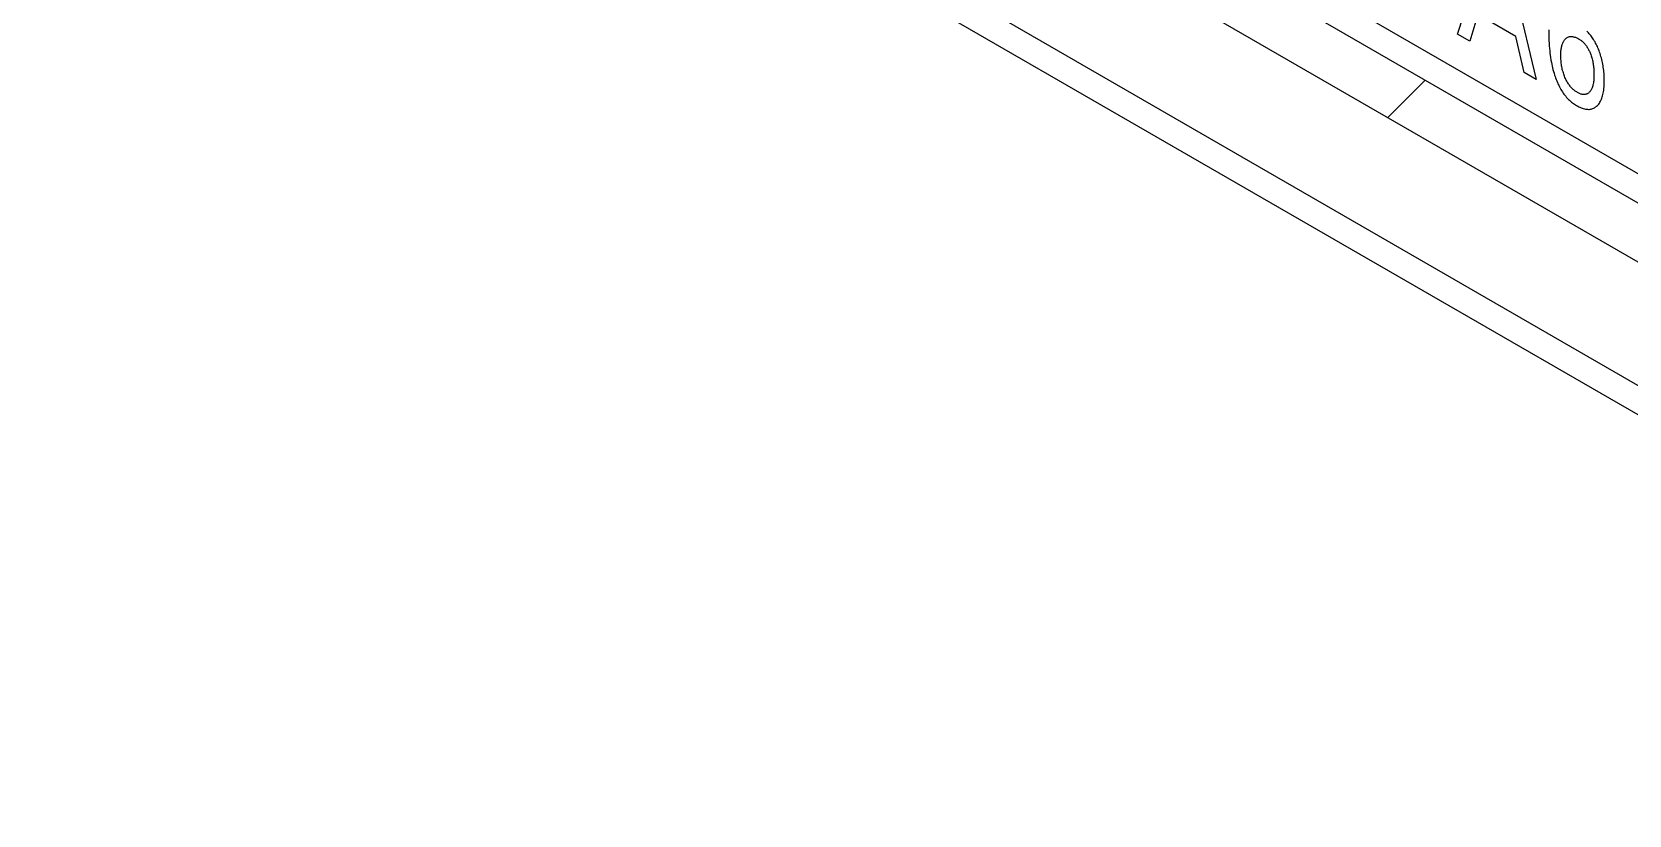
# Model space of a CAD drawing. Extents: x 0 to 420, y 0 to 297.
# Drawn here: x 193.64 to 212.1, y 113.16 to 122.22 of the extents above; entities that cross this region are included whole.
import ezdxf

# ---------------------------------------------------------------- set-up
doc = ezdxf.new("R2010")
doc.units = 0
doc.header["$LTSCALE"] = 23.1
doc.layers.add('40000_ISO', color=7, linetype='CONTINUOUS')

msp = doc.modelspace()

# ---------------------------------------------------------------- linework, layer by layer
at = {"layer": '40000_ISO', "color": 7, "linetype": 'CONTINUOUS'}
for p, q in [((164.855, 147.912), (213.999, 119.54)), ((165.061, 147.455), (214.206, 119.082)), ((220.009, 113.62), (170.865, 141.993)), ((171.072, 141.535), (220.216, 113.162)), ((202.932, 124.908), (217.782, 116.335)), ((210.115, 122.19), (210.481, 123.3)), ((210.64, 123.275), (211.025, 121.665)), ((210.35, 122.417), (210.257, 122.108)), ((210.791, 122.162), (210.35, 122.417)), ((211.171, 122.239), (211.171, 122.205)), ((211.171, 122.205), (211.172, 122.17)), ((211.621, 122.214), (211.611, 122.223)), ((211.63, 122.204), (211.621, 122.214)), ((211.639, 122.194), (211.63, 122.204)), ((210.257, 122.108), (210.115, 122.19)), ((210.885, 121.745), (210.791, 122.162)), ((211.172, 122.17), (211.172, 122.141)), ((211.172, 122.141), (211.173, 122.113)), ((211.173, 122.113), (211.175, 122.084)), ((211.175, 122.084), (211.176, 122.055)), ((211.176, 122.055), (211.179, 122.025)), ((211.179, 122.025), (211.181, 121.999)), ((211.312, 122.007), (211.314, 122.019)), ((211.314, 122.019), (211.316, 122.031)), ((211.316, 122.031), (211.318, 122.041)), ((211.318, 122.041), (211.32, 122.051)), ((211.32, 122.051), (211.322, 122.06)), ((211.322, 122.06), (211.325, 122.07)), ((211.325, 122.07), (211.328, 122.079)), ((211.328, 122.079), (211.332, 122.087)), ((211.332, 122.087), (211.335, 122.096)), ((211.335, 122.096), (211.339, 122.103)), ((211.339, 122.103), (211.343, 122.11)), ((211.343, 122.11), (211.348, 122.117)), ((211.348, 122.117), (211.352, 122.123)), ((211.352, 122.123), (211.357, 122.129)), ((211.357, 122.129), (211.362, 122.135)), ((211.362, 122.135), (211.368, 122.14)), ((211.368, 122.14), (211.373, 122.144)), ((211.373, 122.144), (211.379, 122.148)), ((211.379, 122.148), (211.385, 122.151)), ((211.385, 122.151), (211.391, 122.154)), ((211.391, 122.154), (211.397, 122.157)), ((211.397, 122.157), (211.403, 122.159)), ((211.403, 122.159), (211.41, 122.161)), ((211.41, 122.161), (211.417, 122.162)), ((211.417, 122.162), (211.424, 122.162)), ((211.424, 122.162), (211.431, 122.162)), ((211.431, 122.162), (211.438, 122.162)), ((211.438, 122.162), (211.446, 122.161)), ((211.446, 122.161), (211.453, 122.16)), ((211.453, 122.16), (211.461, 122.159)), ((211.461, 122.159), (211.469, 122.156)), ((211.469, 122.156), (211.478, 122.154)), ((211.478, 122.154), (211.486, 122.15)), ((211.486, 122.15), (211.494, 122.147)), ((211.494, 122.147), (211.503, 122.143)), ((211.503, 122.143), (211.512, 122.138)), ((211.512, 122.138), (211.52, 122.133)), ((211.52, 122.133), (211.527, 122.129)), ((211.527, 122.129), (211.533, 122.125)), ((211.533, 122.125), (211.54, 122.12)), ((211.54, 122.12), (211.547, 122.115)), ((211.547, 122.115), (211.553, 122.11)), ((211.553, 122.11), (211.56, 122.105)), ((211.56, 122.105), (211.566, 122.099)), ((211.566, 122.099), (211.572, 122.093)), ((211.572, 122.093), (211.579, 122.086)), ((211.579, 122.086), (211.586, 122.078)), ((211.586, 122.078), (211.592, 122.071)), ((211.592, 122.071), (211.599, 122.063)), ((211.599, 122.063), (211.605, 122.054)), ((211.605, 122.054), (211.611, 122.046)), ((211.611, 122.046), (211.616, 122.037)), ((211.616, 122.037), (211.621, 122.028)), ((211.621, 122.028), (211.626, 122.02)), ((211.626, 122.02), (211.631, 122.011)), ((211.631, 122.011), (211.635, 122.002)), ((211.648, 122.183), (211.639, 122.194)), ((211.656, 122.173), (211.648, 122.183)), ((211.665, 122.162), (211.656, 122.173)), ((211.673, 122.15), (211.665, 122.162)), ((211.681, 122.139), (211.673, 122.15)), ((211.689, 122.126), (211.681, 122.139)), ((211.697, 122.113), (211.689, 122.126)), ((211.705, 122.1), (211.697, 122.113)), ((211.712, 122.086), (211.705, 122.1)), ((211.719, 122.073), (211.712, 122.086)), ((211.725, 122.059), (211.719, 122.073)), ((211.732, 122.045), (211.725, 122.059)), ((211.738, 122.031), (211.732, 122.045)), ((211.745, 122.015), (211.738, 122.031)), ((211.752, 121.998), (211.745, 122.015)), ((211.181, 121.999), (211.184, 121.972)), ((211.184, 121.972), (211.187, 121.945)), ((211.187, 121.945), (211.191, 121.918)), ((211.191, 121.918), (211.196, 121.89)), ((211.196, 121.89), (211.201, 121.863)), ((211.201, 121.863), (211.205, 121.842)), ((211.205, 121.842), (211.209, 121.821)), ((211.309, 121.957), (211.31, 121.97)), ((211.309, 121.944), (211.309, 121.957)), ((211.309, 121.929), (211.309, 121.944)), ((211.31, 121.915), (211.309, 121.929)), ((211.31, 121.982), (211.311, 121.995)), ((211.31, 121.97), (211.31, 121.982)), ((211.311, 121.899), (211.31, 121.915)), ((211.311, 121.995), (211.312, 122.007)), ((211.312, 121.884), (211.311, 121.899)), ((211.313, 121.869), (211.312, 121.884)), ((211.315, 121.853), (211.313, 121.869)), ((211.317, 121.839), (211.315, 121.853)), ((211.319, 121.825), (211.317, 121.839)), ((211.635, 122.002), (211.64, 121.993)), ((211.64, 121.993), (211.644, 121.984)), ((211.644, 121.984), (211.647, 121.975)), ((211.647, 121.975), (211.651, 121.965)), ((211.651, 121.965), (211.656, 121.953)), ((211.656, 121.953), (211.66, 121.94)), ((211.66, 121.94), (211.664, 121.928)), ((211.664, 121.928), (211.668, 121.915)), ((211.668, 121.915), (211.671, 121.903)), ((211.671, 121.903), (211.675, 121.89)), ((211.675, 121.89), (211.678, 121.877)), ((211.678, 121.877), (211.68, 121.863)), ((211.68, 121.863), (211.683, 121.85)), ((211.683, 121.85), (211.685, 121.836)), ((211.685, 121.836), (211.687, 121.823)), ((211.758, 121.981), (211.752, 121.998)), ((211.764, 121.964), (211.758, 121.981)), ((211.769, 121.948), (211.764, 121.964)), ((211.774, 121.931), (211.769, 121.948)), ((211.779, 121.914), (211.774, 121.931)), ((211.784, 121.896), (211.779, 121.914)), ((211.788, 121.878), (211.784, 121.896)), ((211.792, 121.86), (211.788, 121.878)), ((211.795, 121.842), (211.792, 121.86)), ((211.798, 121.825), (211.795, 121.842)), ((209.31, 121.226), (209.743, 121.658)), ((211.025, 121.665), (210.885, 121.745)), ((211.209, 121.821), (211.214, 121.801)), ((211.214, 121.801), (211.219, 121.78)), ((211.219, 121.78), (211.225, 121.759)), ((211.225, 121.759), (211.231, 121.738)), ((211.231, 121.738), (211.238, 121.717)), ((211.238, 121.717), (211.243, 121.7)), ((211.243, 121.7), (211.249, 121.683)), ((211.249, 121.683), (211.256, 121.666)), ((211.256, 121.666), (211.262, 121.649)), ((211.262, 121.649), (211.27, 121.632)), ((211.321, 121.811), (211.319, 121.825)), ((211.324, 121.797), (211.321, 121.811)), ((211.327, 121.782), (211.324, 121.797)), ((211.331, 121.768), (211.327, 121.782)), ((211.335, 121.755), (211.331, 121.768)), ((211.339, 121.741), (211.335, 121.755)), ((211.343, 121.728), (211.339, 121.741)), ((211.348, 121.715), (211.343, 121.728)), ((211.353, 121.702), (211.348, 121.715)), ((211.358, 121.689), (211.353, 121.702)), ((211.363, 121.678), (211.358, 121.689)), ((211.368, 121.667), (211.363, 121.678)), ((211.373, 121.657), (211.368, 121.667)), ((211.379, 121.646), (211.373, 121.657)), ((211.385, 121.636), (211.379, 121.646)), ((211.687, 121.823), (211.689, 121.809)), ((211.69, 121.65), (211.688, 121.637)), ((211.689, 121.809), (211.69, 121.795)), ((211.69, 121.795), (211.691, 121.78)), ((211.691, 121.664), (211.69, 121.65)), ((211.691, 121.78), (211.692, 121.765)), ((211.692, 121.679), (211.691, 121.664)), ((211.692, 121.765), (211.693, 121.751)), ((211.693, 121.693), (211.692, 121.679)), ((211.693, 121.751), (211.693, 121.737)), ((211.693, 121.737), (211.693, 121.723)), ((211.693, 121.723), (211.693, 121.708)), ((211.693, 121.708), (211.693, 121.693)), ((211.801, 121.807), (211.798, 121.825)), ((211.803, 121.789), (211.801, 121.807)), ((211.805, 121.771), (211.803, 121.789)), ((211.807, 121.753), (211.805, 121.771)), ((211.809, 121.735), (211.807, 121.753)), ((211.81, 121.717), (211.809, 121.735)), ((211.811, 121.7), (211.81, 121.717)), ((211.811, 121.682), (211.811, 121.7)), ((211.811, 121.656), (211.811, 121.682)), ((211.811, 121.637), (211.811, 121.656)), ((211.27, 121.632), (211.277, 121.615)), ((211.277, 121.615), (211.285, 121.598)), ((211.285, 121.598), (211.293, 121.582)), ((211.293, 121.582), (211.302, 121.565)), ((211.302, 121.565), (211.31, 121.551)), ((211.31, 121.551), (211.319, 121.537)), ((211.319, 121.537), (211.328, 121.523)), ((211.328, 121.523), (211.337, 121.509)), ((211.337, 121.509), (211.346, 121.496)), ((211.346, 121.496), (211.356, 121.483)), ((211.356, 121.483), (211.366, 121.471)), ((211.366, 121.471), (211.376, 121.459)), ((211.376, 121.459), (211.387, 121.447)), ((211.391, 121.626), (211.385, 121.636)), ((211.397, 121.616), (211.391, 121.626)), ((211.403, 121.607), (211.397, 121.616)), ((211.41, 121.598), (211.403, 121.607)), ((211.417, 121.59), (211.41, 121.598)), ((211.423, 121.581), (211.417, 121.59)), ((211.43, 121.573), (211.423, 121.581)), ((211.437, 121.566), (211.43, 121.573)), ((211.445, 121.558), (211.437, 121.566)), ((211.453, 121.551), (211.445, 121.558)), ((211.46, 121.544), (211.453, 121.551)), ((211.468, 121.538), (211.46, 121.544)), ((211.477, 121.532), (211.468, 121.538)), ((211.485, 121.526), (211.477, 121.532)), ((211.493, 121.521), (211.485, 121.526)), ((211.501, 121.516), (211.493, 121.521)), ((211.509, 121.511), (211.501, 121.516)), ((211.517, 121.507), (211.509, 121.511)), ((211.526, 121.503), (211.517, 121.507)), ((211.534, 121.5), (211.526, 121.503)), ((211.542, 121.497), (211.534, 121.5)), ((211.55, 121.495), (211.542, 121.497)), ((211.558, 121.493), (211.55, 121.495)), ((211.565, 121.492), (211.558, 121.493)), ((211.572, 121.491), (211.565, 121.492)), ((211.579, 121.491), (211.572, 121.491)), ((211.586, 121.491), (211.579, 121.491)), ((211.593, 121.492), (211.586, 121.491)), ((211.599, 121.494), (211.593, 121.492)), ((211.605, 121.495), (211.599, 121.494)), ((211.612, 121.498), (211.605, 121.495)), ((211.618, 121.501), (211.612, 121.498)), ((211.623, 121.504), (211.618, 121.501)), ((211.629, 121.508), (211.623, 121.504)), ((211.634, 121.512), (211.629, 121.508)), ((211.639, 121.517), (211.634, 121.512)), ((211.644, 121.523), (211.639, 121.517)), ((211.65, 121.53), (211.644, 121.523)), ((211.655, 121.537), (211.65, 121.53)), ((211.659, 121.545), (211.655, 121.537)), ((211.664, 121.553), (211.659, 121.545)), ((211.668, 121.561), (211.664, 121.553)), ((211.671, 121.57), (211.668, 121.561)), ((211.675, 121.58), (211.671, 121.57)), ((211.678, 121.591), (211.675, 121.58)), ((211.681, 121.602), (211.678, 121.591)), ((211.684, 121.613), (211.681, 121.602)), ((211.686, 121.625), (211.684, 121.613)), ((211.688, 121.637), (211.686, 121.625)), ((211.783, 121.45), (211.788, 121.464)), ((211.788, 121.464), (211.792, 121.478)), ((211.792, 121.478), (211.796, 121.493)), ((211.796, 121.493), (211.799, 121.508)), ((211.799, 121.508), (211.802, 121.524)), ((211.802, 121.524), (211.805, 121.542)), ((211.805, 121.542), (211.807, 121.56)), ((211.807, 121.56), (211.809, 121.579)), ((211.809, 121.579), (211.81, 121.598)), ((211.81, 121.598), (211.811, 121.617)), ((211.811, 121.617), (211.811, 121.637)), ((211.387, 121.447), (211.398, 121.436)), ((211.398, 121.436), (211.409, 121.425)), ((211.409, 121.425), (211.421, 121.415)), ((211.421, 121.415), (211.432, 121.405)), ((211.432, 121.405), (211.444, 121.396)), ((211.444, 121.396), (211.456, 121.387)), ((211.456, 121.387), (211.468, 121.379)), ((211.468, 121.379), (211.479, 121.371)), ((211.479, 121.371), (211.491, 121.364)), ((211.491, 121.364), (211.505, 121.357)), ((211.505, 121.357), (211.518, 121.35)), ((211.518, 121.35), (211.531, 121.344)), ((211.531, 121.344), (211.544, 121.338)), ((211.544, 121.338), (211.557, 121.333)), ((211.557, 121.333), (211.569, 121.329)), ((211.569, 121.329), (211.582, 121.326)), ((211.582, 121.326), (211.594, 121.323)), ((211.594, 121.323), (211.605, 121.322)), ((211.605, 121.322), (211.617, 121.321)), ((211.617, 121.321), (211.628, 121.32)), ((211.628, 121.32), (211.639, 121.32)), ((211.639, 121.32), (211.649, 121.322)), ((211.649, 121.322), (211.66, 121.323)), ((211.66, 121.323), (211.67, 121.326)), ((211.67, 121.326), (211.68, 121.329)), ((211.68, 121.329), (211.69, 121.333)), ((211.69, 121.333), (211.699, 121.338)), ((211.699, 121.338), (211.708, 121.344)), ((211.708, 121.344), (211.716, 121.35)), ((211.716, 121.35), (211.724, 121.356)), ((211.724, 121.356), (211.733, 121.364)), ((211.733, 121.364), (211.74, 121.373)), ((211.74, 121.373), (211.748, 121.382)), ((211.748, 121.382), (211.755, 121.392)), ((211.755, 121.392), (211.761, 121.402)), ((211.761, 121.402), (211.767, 121.413)), ((211.767, 121.413), (211.773, 121.424)), ((211.773, 121.424), (211.778, 121.437)), ((211.778, 121.437), (211.783, 121.45))]:
    msp.add_line(p, q, dxfattribs=at)

doc.saveas('drawing.dxf')
